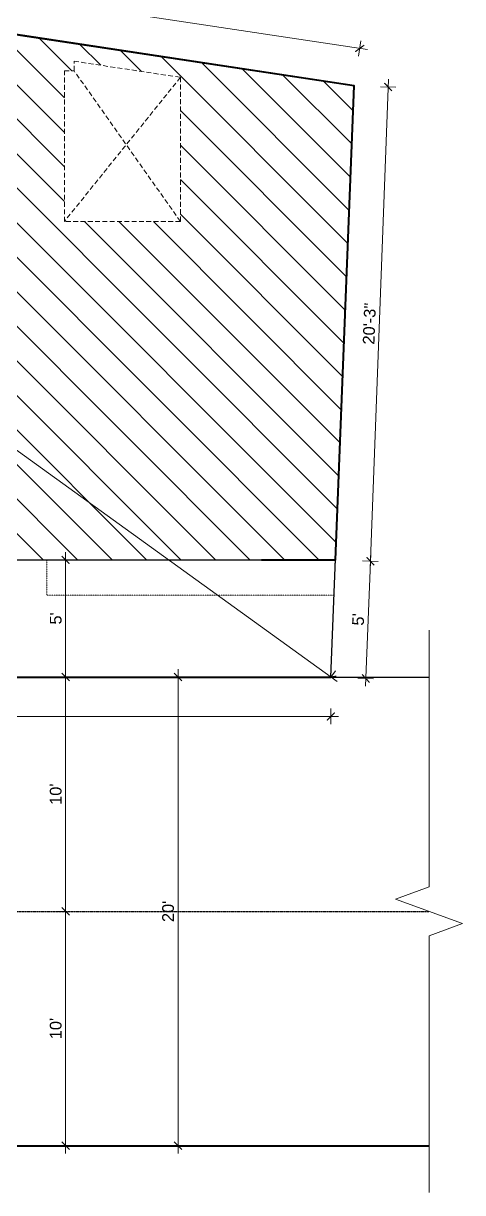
# Model space of a CAD drawing. Header units: inches. Extents: x 136316 to 155547, y -21384 to -17606.
# Drawn here: x 143295 to 143520, y -20041 to -19443 of the extents above; entities that cross this region are included whole.
import ezdxf

# ---------------------------------------------------------------- set-up
doc = ezdxf.new("R2010")
doc.units = ezdxf.units.IN
doc.header["$LTSCALE"] = 0.5
doc.header["$MEASUREMENT"] = 0
doc.header["$PDMODE"] = 66
doc.linetypes.add('CENTER', pattern=[2, 1.25, -0.25, 0.25, -0.25])
doc.linetypes.add('HIDDEN', pattern=[0.375, 0.25, -0.125])
doc.layers.add('A-Hatch', color=7, linetype='Continuous')
for name, color, linetype, lineweight in [('DIM 1-100', 4, 'Continuous', 13), ('HACTH', 253, 'Continuous', 9), ('Toilet', 7, 'Continuous', 25), ('wall', 1, 'Continuous', 40)]:
    doc.layers.add(name, color=color, linetype=linetype, lineweight=lineweight)
doc.styles.get("Standard").update_dxf_attribs({"font": 'arial.ttf'})
doc.dimstyles.new('1 by 96', dxfattribs={"dimtxt": 6, "dimasz": 4, "dimexe": 4, "dimexo": 4, "dimgap": 2, "dimtad": 1, "dimdec": 0, "dimzin": 0, "dimdsep": 46, "dimlunit": 4, "dimtxsty": 'Standard', "dimblk": 'ARCHTICK', "dimcen": 0, "dimdle": 4, "dimadec": 0, "dimazin": 0, "dimtfac": 1, "dimtdec": 0, "dimtix": 1, "dimtofl": 0, "dimtmove": 1, "dimatfit": 3, "dimldrblk": 'ARCHTICK', "dimfxl": 4, "dimfxlon": 1, "dimtolj": 1, "dimtzin": 0, "dimlwd": -1, "dimlwe": -1, "dimarcsym": 0})

# ---------------------------------------------------------------- blocks, each defined once
blk = doc.blocks.new('_ArchTick')
at = {"color": 0, "linetype": 'ByBlock', "const_width": 0.15}
blk.add_lwpolyline([(-0.5, -0.5), (0.5, 0.5)], dxfattribs=at)
blk = doc.blocks.new('*D194')
at = {"layer": 'Defpoints', "color": 0, "transparency": 16777216}
for p in [(143062.59, -19414.02), (143467.16, -19455.54), (143464.27, -19474.67)]:
    blk.add_point(p, dxfattribs=at)
at = {"layer": 'DIM 1-100', "color": 0, "transparency": 16777216}
for p, q in [((143064.88, -19398.85), (143066.07, -19390.93)), ((143061.52, -19394.29), (143471.11, -19456.13)), ((143466.56, -19459.49), (143467.75, -19451.58))]:
    blk.add_line(p, q, dxfattribs=at)
at = {"layer": 'DIM 1-100', "color": 0, "transparency": 16777216, "xscale": 4, "yscale": 4, "zscale": 4}
for p, rotation in [((143065.48, -19394.89), 171.4141303900433), ((143467.16, -19455.54), 351.4141303900433)]:
    blk.add_blockref('_ArchTick', p, dxfattribs=dict(at, rotation=rotation))
at = {"layer": 'DIM 1-100', "color": 0, "transparency": 16777216, "insert": (143267.07, -19420.2), "char_height": 6, "attachment_point": 5, "rotation": 351.41413}
blk.add_mtext('\\A1;33\'-10"', dxfattribs=at)
blk = doc.blocks.new('*D195')
at = {"layer": 'Defpoints', "color": 0, "transparency": 16777216}
for p in [(143463.8, -19474.61), (143454.69, -19717.43), (143472.62, -19718.11)]:
    blk.add_point(p, dxfattribs=at)
at = {"layer": 'DIM 1-100', "color": 0, "transparency": 16777216}
for p, q in [((143481.88, -19471.28), (143472.47, -19722.1)), ((143477.73, -19475.13), (143485.72, -19475.43)), ((143468.63, -19717.96), (143476.62, -19718.26))]:
    blk.add_line(p, q, dxfattribs=at)
at = {"layer": 'DIM 1-100', "color": 0, "transparency": 16777216, "xscale": 4, "yscale": 4, "zscale": 4}
for p, rotation in [((143481.73, -19475.28), 87.85303918847967), ((143472.62, -19718.11), 267.8530391884797)]:
    blk.add_blockref('_ArchTick', p, dxfattribs=dict(at, rotation=rotation))
at = {"layer": 'DIM 1-100', "color": 0, "transparency": 16777216, "insert": (143472.11, -19596.5), "char_height": 6, "attachment_point": 5, "rotation": 87.85304}
blk.add_mtext('\\A1;20\'-3"', dxfattribs=at)
blk = doc.blocks.new('*D196')
at = {"layer": 'Defpoints', "color": 0, "transparency": 16777216}
for p in [(143454.69, -19717.43), (143452.33, -19777.43), (143470.26, -19778.14)]:
    blk.add_point(p, dxfattribs=at)
at = {"layer": 'DIM 1-100', "color": 0, "transparency": 16777216}
for p, q in [((143472.78, -19714.14), (143470.1, -19782.14)), ((143468.63, -19717.98), (143476.62, -19718.3)), ((143466.26, -19777.98), (143474.25, -19778.3))]:
    blk.add_line(p, q, dxfattribs=at)
at = {"layer": 'DIM 1-100', "color": 0, "transparency": 16777216, "xscale": 4, "yscale": 4, "zscale": 4}
for p, rotation in [((143472.62, -19718.14), 87.74153812678448), ((143470.26, -19778.14), 267.7415381267845)]:
    blk.add_blockref('_ArchTick', p, dxfattribs=dict(at, rotation=rotation))
at = {"layer": 'DIM 1-100', "color": 0, "transparency": 16777216, "insert": (143466.39, -19747.94), "char_height": 6, "attachment_point": 5, "rotation": 87.74154}
blk.add_mtext("\\A1;5'", dxfattribs=at)
blk = doc.blocks.new('*D197')
at = {"layer": 'Defpoints', "color": 0, "transparency": 16777216}
for p in [(142814.33, -19777.43), (143452.33, -19777.43), (142814.33, -19797.61)]:
    blk.add_point(p, dxfattribs=at)
at = {"layer": 'DIM 1-100', "color": 0, "transparency": 16777216}
for p, q in [((143456.33, -19797.61), (142810.33, -19797.61)), ((142814.33, -19793.61), (142814.33, -19801.61)), ((143452.33, -19793.61), (143452.33, -19801.61))]:
    blk.add_line(p, q, dxfattribs=at)
at = {"layer": 'DIM 1-100', "color": 0, "transparency": 16777216, "xscale": 4, "yscale": 4, "zscale": 4, "rotation": 180}
blk.add_blockref('_ArchTick', (142814.33, -19797.61), dxfattribs=at)
at = {"layer": 'DIM 1-100', "color": 0, "transparency": 16777216, "xscale": 4, "yscale": 4, "zscale": 4}
blk.add_blockref('_ArchTick', (143452.33, -19797.61), dxfattribs=at)
at = {"layer": 'DIM 1-100', "color": 0, "transparency": 16777216, "insert": (143133.33, -19792.55), "char_height": 6, "attachment_point": 5}
blk.add_mtext('\\A1;53\'-2"', dxfattribs=at)
blk = doc.blocks.new('*D74')
at = {"layer": 'Defpoints', "color": 0, "transparency": 16777216}
for p in [(142918.45, -19392.26), (143452.33, -19777.43), (143452.33, -19777.43)]:
    blk.add_point(p, dxfattribs=at)
at = {"layer": 'DIM 1-100', "color": 0, "transparency": 16777216}
for p, q in [((142915.21, -19389.92), (143455.57, -19779.78)), ((142918.45, -19392.26), (142920.79, -19389.02)), ((143452.33, -19777.43), (143454.67, -19774.19))]:
    blk.add_line(p, q, dxfattribs=at)
at = {"layer": 'DIM 1-100', "color": 0, "transparency": 16777216, "xscale": 4, "yscale": 4, "zscale": 4}
for p, rotation in [((142918.45, -19392.26), 144.1906903498436), ((143452.33, -19777.43), 324.1906903498436)]:
    blk.add_blockref('_ArchTick', p, dxfattribs=dict(at, rotation=rotation))
at = {"layer": 'DIM 1-100', "color": 0, "transparency": 16777216, "insert": (143188.35, -19580.74), "char_height": 6, "attachment_point": 5, "rotation": 324.19069}
blk.add_mtext('\\A1;54\'-10"', dxfattribs=at)
blk = doc.blocks.new('*D75')
at = {"layer": 'Defpoints', "color": 0, "transparency": 16777216}
for p in [(143316.4, -19897.43), (143316.4, -19897.43), (143316.4, -20017.43)]:
    blk.add_point(p, dxfattribs=at)
at = {"layer": 'DIM 1-100', "color": 0, "transparency": 16777216}
for p, q in [((143316.4, -20021.43), (143316.4, -19893.43)), ((143316.4, -19897.43), (143312.4, -19897.43)), ((143316.4, -20017.43), (143312.4, -20017.43))]:
    blk.add_line(p, q, dxfattribs=at)
at = {"layer": 'DIM 1-100', "color": 0, "transparency": 16777216, "xscale": 4, "yscale": 4, "zscale": 4}
for p, rotation in [((143316.4, -19897.43), 90), ((143316.4, -20017.43), 270)]:
    blk.add_blockref('_ArchTick', p, dxfattribs=dict(at, rotation=rotation))
at = {"layer": 'DIM 1-100', "color": 0, "transparency": 16777216, "insert": (143311.34, -19957.43), "char_height": 6, "attachment_point": 5, "rotation": 90}
blk.add_mtext("\\A1;10'", dxfattribs=at)
blk = doc.blocks.new('*D76')
at = {"layer": 'Defpoints', "color": 0, "transparency": 16777216}
for p in [(143316.4, -19777.43), (143316.4, -19777.43), (143316.4, -19897.43)]:
    blk.add_point(p, dxfattribs=at)
at = {"layer": 'DIM 1-100', "color": 0, "transparency": 16777216}
for p, q in [((143316.4, -19901.43), (143316.4, -19773.43)), ((143316.4, -19777.43), (143312.4, -19777.43)), ((143316.4, -19897.43), (143312.4, -19897.43))]:
    blk.add_line(p, q, dxfattribs=at)
at = {"layer": 'DIM 1-100', "color": 0, "transparency": 16777216, "xscale": 4, "yscale": 4, "zscale": 4}
for p, rotation in [((143316.4, -19777.43), 90), ((143316.4, -19897.43), 270)]:
    blk.add_blockref('_ArchTick', p, dxfattribs=dict(at, rotation=rotation))
at = {"layer": 'DIM 1-100', "color": 0, "transparency": 16777216, "insert": (143311.34, -19837.43), "char_height": 6, "attachment_point": 5, "rotation": 90}
blk.add_mtext("\\A1;10'", dxfattribs=at)
blk = doc.blocks.new('*D77')
at = {"layer": 'Defpoints', "color": 0, "transparency": 16777216}
for p in [(143316.4, -19717.43), (143316.4, -19717.43), (143316.4, -19777.43)]:
    blk.add_point(p, dxfattribs=at)
at = {"layer": 'DIM 1-100', "color": 0, "transparency": 16777216}
for p, q in [((143316.4, -19781.43), (143316.4, -19713.43)), ((143316.4, -19717.43), (143312.4, -19717.43)), ((143316.4, -19777.43), (143312.4, -19777.43))]:
    blk.add_line(p, q, dxfattribs=at)
at = {"layer": 'DIM 1-100', "color": 0, "transparency": 16777216, "xscale": 4, "yscale": 4, "zscale": 4}
for p, rotation in [((143316.4, -19717.43), 90), ((143316.4, -19777.43), 270)]:
    blk.add_blockref('_ArchTick', p, dxfattribs=dict(at, rotation=rotation))
at = {"layer": 'DIM 1-100', "color": 0, "transparency": 16777216, "insert": (143311.35, -19747.43), "char_height": 6, "attachment_point": 5, "rotation": 90}
blk.add_mtext("\\A1;5'", dxfattribs=at)
blk = doc.blocks.new('*D78')
at = {"layer": 'Defpoints', "color": 0, "transparency": 16777216}
for p in [(143374.01, -19777.43), (143374.01, -19777.43), (143374.01, -20017.43)]:
    blk.add_point(p, dxfattribs=at)
at = {"layer": 'DIM 1-100', "color": 0, "transparency": 16777216}
for p, q in [((143374.01, -20021.43), (143374.01, -19773.43)), ((143374.01, -19777.43), (143370.01, -19777.43)), ((143374.01, -20017.43), (143370.01, -20017.43))]:
    blk.add_line(p, q, dxfattribs=at)
at = {"layer": 'DIM 1-100', "color": 0, "transparency": 16777216, "xscale": 4, "yscale": 4, "zscale": 4}
for p, rotation in [((143374.01, -19777.43), 90), ((143374.01, -20017.43), 270)]:
    blk.add_blockref('_ArchTick', p, dxfattribs=dict(at, rotation=rotation))
at = {"layer": 'DIM 1-100', "color": 0, "transparency": 16777216, "insert": (143368.94, -19897.43), "char_height": 6, "attachment_point": 5, "rotation": 90}
blk.add_mtext("\\A1;20'", dxfattribs=at)

msp = doc.modelspace()

# ---------------------------------------------------------------- hatches: boundary and pattern name
at = {"layer": 'A-Hatch'}
h = msp.add_hatch(dxfattribs=at)
h.set_pattern_fill('ANSI31', color=256, scale=100, angle=-90)
h.set_pattern_definition([(315, (162704.075, 123376.436), (8.8388348, 8.8388348), [])])
h.paths.add_polyline_path([(143107.52, -19532.45), (143071.52, -19532.45), (143071.52, -19472.45), (143107.52, -19472.45)], flags=16)
h.paths.add_polyline_path([(143315.74, -19544.2), (143315.74, -19467), (143320.74, -19467), (143320.74, -19462.1), (143375.27, -19470.34), (143375.27, -19544.2)], flags=16)
h.paths.add_polyline_path([(143101.02, -19485.88), (143101.03, -19529.31), (143075.56, -19529.31), (143075.55, -19485.89)], flags=0)
h.paths.add_polyline_path([(143197.09, -19544.13), (143197.09, -19584.46), (143261.84, -19584.46), (143261.84, -19544.13)], flags=16)
edge = h.paths.add_edge_path()
edge.add_arc((143089.52, -19442.62), 18, 217.82975, 308.71666)
edge.add_line((143100.78, -19456.66), (143100.78, -19462.06))
edge.add_line((143100.78, -19462.06), (143075.3, -19462.06))
edge.add_line((143075.3, -19462.06), (143075.3, -19453.66))
edge = h.paths.add_edge_path()
edge.add_arc((143089.52, -19442.62), 18, 123.03033, 142.18158)
edge.add_line((143075.3, -19431.58), (143075.3, -19427.53))
edge.add_line((143075.3, -19427.53), (143079.71, -19427.53))
edge = h.paths.add_edge_path()
edge.add_arc((143089.52, -19442.62), 18, 51.29467, 56.981)
edge.add_line((143099.33, -19427.53), (143100.78, -19427.53))
edge.add_line((143100.78, -19427.53), (143100.78, -19428.57))
edge = h.paths.add_edge_path()
edge.add_arc((143089.52, -19442.62), 18, 0, 360)
h.paths.add_polyline_path([(143062.59, -19717.43), (143454.69, -19717.43), (143464.27, -19474.68), (143062.59, -19414.02)])

# ---------------------------------------------------------------- linework, layer by layer
at = {"layer": 'DIM 1-100'}
msp.add_lwpolyline([(143464.27, -19474.67), (143454.69, -19717.43), (143062.59, -19717.43), (143062.59, -19414.02), (143463.8, -19474.61)], dxfattribs=at)
at = {"layer": 'DIM 1-100', "linetype": 'Continuous'}
msp.add_lwpolyline([(143502.73, -19753.43), (143502.73, -19884.93), (143485.56, -19891.18), (143519.9, -19903.68), (143502.73, -19909.93), (143502.73, -20041.43)], dxfattribs=at)
at = {"layer": 'HACTH', "linetype": 'HIDDEN', "ltscale": 20}
for p, q in [((143375.27, -19544.2), (143320.74, -19467)), ((143375.27, -19470.34), (143315.74, -19544.2)), ((143454.69, -19717.43), (143453.98, -19735.43))]:
    msp.add_line(p, q, dxfattribs=at)
at = {"layer": 'HACTH', "linetype": 'HIDDEN', "ltscale": 0.3}
for p, q in [((143306.74, -19717.43), (143306.74, -19735.43)), ((143306.74, -19735.43), (143315.74, -19735.43)), ((143315.74, -19735.43), (143444.98, -19735.43)), ((143444.98, -19735.43), (143453.98, -19735.43))]:
    msp.add_line(p, q, dxfattribs=at)
at = {"layer": 'HACTH', "linetype": 'HIDDEN', "ltscale": 20}
for points in [[(143375.27, -19544.2), (143315.74, -19544.2), (143315.74, -19467), (143320.74, -19467), (143320.74, -19462.1), (143375.27, -19470.34), (143375.27, -19544.2)], [(143453.98, -19735.43), (143454.69, -19717.43)]]:
    msp.add_lwpolyline(points, dxfattribs=at)
at = {"layer": 'Toilet'}
for p, q in [((143452.33, -19777.43), (143464.27, -19474.67)), ((143454.69, -19717.43), (143464.27, -19474.67)), ((143452.33, -19777.43), (143502.73, -19777.43))]:
    msp.add_line(p, q, dxfattribs=at)
at = {"layer": 'Toilet', "linetype": 'HIDDEN', "ltscale": 2}
msp.add_line((142814.33, -19717.43), (143454.69, -19717.43), dxfattribs=at)
at = {"layer": 'Toilet', "linetype": 'CENTER', "ltscale": 0.5}
msp.add_line((142707.3, -19897.43), (143502.73, -19897.43), dxfattribs=at)
at = {"layer": 'wall'}
for p, q in [((143464.27, -19474.67), (142918.45, -19392.26)), ((143464.27, -19474.67), (143074.59, -19415.83)), ((142864.05, -19777.43), (143452.33, -19777.43)), ((142749.45, -20017.43), (143502.73, -20017.43))]:
    msp.add_line(p, q, dxfattribs=at)
msp.add_lwpolyline([(143416.72, -19717.43), (143454.69, -19717.43), (143464.27, -19474.67), (143074.59, -19415.83)], dxfattribs=at)

# ---------------------------------------------------------------- dimensions: what is measured, and where the dimension line sits
at = {"layer": 'DIM 1-100'}
for p1, p2, distance, picture, middle in [((142918.45, -19392.26), (143452.33, -19777.43), 0, '*D74', (143188.35, -19580.74)), ((143062.59, -19414.02), (143464.27, -19474.67), 19.35, '*D194', (143267.07, -19420.2)), ((143463.8, -19474.61), (143454.69, -19717.43), 17.94, '*D195', (143472.11, -19596.5)), ((143454.69, -19717.43), (143452.33, -19777.43), 17.94, '*D196', (143466.39, -19747.94)), ((143452.33, -19777.43), (142814.33, -19777.43), 20.18, '*D197', (143133.33, -19792.55))]:
    dim = msp.add_aligned_dim(p1=p1, p2=p2, distance=distance, dimstyle='1 by 96', dxfattribs=at)
    dim.commit()
    dim.dimension.update_dxf_attribs({"geometry": picture, "text_midpoint": middle})
for base, p1, p2, picture, middle in [((143316.4, -19717.43), (143316.4, -19777.43), (143316.4, -19717.43), '*D77', (143311.35, -19747.43)), ((143316.4, -19777.43), (143316.4, -19897.43), (143316.4, -19777.43), '*D76', (143311.34, -19837.43)), ((143374.01, -19777.43), (143374.01, -20017.43), (143374.01, -19777.43), '*D78', (143368.94, -19897.43)), ((143316.4, -19897.43), (143316.4, -20017.43), (143316.4, -19897.43), '*D75', (143311.34, -19957.43))]:
    dim = msp.add_linear_dim(base=base, p1=p1, p2=p2, angle=270, dimstyle='1 by 96', dxfattribs=at)
    dim.commit()
    dim.dimension.update_dxf_attribs({"geometry": picture, "text_midpoint": middle})

doc.saveas('drawing.dxf')
